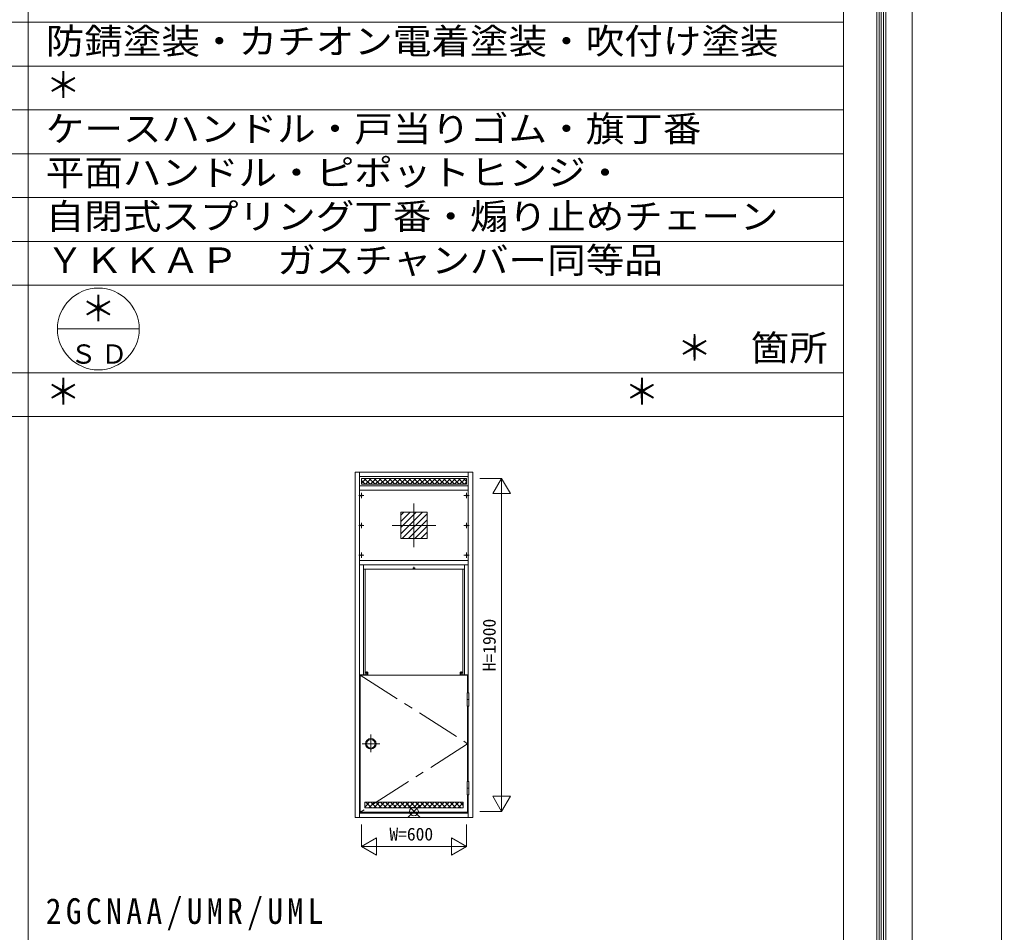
# Model space of a CAD drawing. Units: millimetres, scale not verified. Extents: x -14850 to 14850, y -10500 to 10500.
# Drawn here: x 9251 to 14850, y -30 to 5178 of the extents above; entities that cross this region are included whole.
import ezdxf
from ezdxf.enums import TextEntityAlignment as Align

# ---------------------------------------------------------------- set-up
doc = ezdxf.new("R2010")
doc.units = ezdxf.units.MM
doc.header["$LTSCALE"] = 50
doc.linetypes.add('CHAIN1', pattern=[8, 5, -1, 1, -1])
doc.linetypes.add('CHAIN2', pattern=[12, 9, -1, 1, -1])
doc.layers.add('0-0_0', color=7, linetype='Continuous')
for name, color, linetype, lineweight in [('0-1_USER1', 7, 'Continuous', 9), ('0-2_YKK_ZWAK', 7, 'Continuous', 9), ('0-3_YKK_11', 2, 'Continuous', 9), ('0-4_YKK_12', 4, 'Continuous', 9), ('0-5_YSS_K', 3, 'Continuous', 9)]:
    doc.layers.add(name, color=color, linetype=linetype, lineweight=lineweight)
doc.styles.add('ＭＳ ゴシック', font='')
doc.styles.get('ＭＳ ゴシック').set_extended_font_data('MS Gothic')

msp = doc.modelspace()

# ---------------------------------------------------------------- linework, layer by layer
at = {"layer": '0-1_USER1'}
for p, q in [((14850, -10500), (14850, 10500)), ((14340.79, -9999.25), (14340.79, 9987.41)), ((14152.45, -9812.03), (14152.45, 9799.62)), ((14165.42, -9825), (14165.42, 9812.59)), ((14177.82, -9837.41), (14177.82, 9825.57)), ((14190.23, -9849.81), (14190.23, 9837.97)), ((14140.04, -9799.06), (14140.04, 9787.22)), ((9300.04, -8247.06), (9300.04, 9617.94)), ((13950.04, -8247.06), (13950.04, 9617.94)), ((-13949.96, 5162.94), (13950.04, 5162.94)), ((-13949.96, 4912.94), (13950.04, 4912.94)), ((-13949.96, 4662.94), (13950.04, 4662.94)), ((-13949.96, 4412.94), (13950.04, 4412.94)), ((-13949.96, 4162.94), (13950.04, 4162.94)), ((-13949.96, 3912.94), (13950.04, 3912.94)), ((-13949.96, 3662.94), (13950.04, 3662.94)), ((9466.7, 3412.94), (9933.37, 3412.94)), ((-13949.96, 3162.94), (13950.04, 3162.94)), ((-13949.96, 2912.94), (13950.04, 2912.94))]:
    msp.add_line(p, q, dxfattribs=at)
msp.add_circle((9700.04, 3412.94), 233.33, dxfattribs=at)
at = {"layer": '0-2_YKK_ZWAK'}
for p, q in [((11464.68, 695.79), (11535.39, 625.08)), ((11464.68, 625.08), (11535.39, 695.79))]:
    msp.add_line(p, q, dxfattribs=at)
msp.add_circle((11500.04, 660.44), 25, dxfattribs=at)
at = {"layer": '0-3_YKK_11'}
for p, q in [((11875.04, 2560.44), (12000.04, 2560.44)), ((12000.04, 2560.44), (12000.04, 660.44)), ((11950.04, 747.04), (12050.04, 747.04)), ((12000.04, 660.44), (11950.04, 747.04)), ((12050.04, 747.04), (12000.04, 660.44)), ((11875.04, 660.44), (12000.04, 660.44)), ((11200.04, 585.44), (11200.04, 460.44)), ((11800.04, 585.44), (11800.04, 460.44)), ((11200.04, 460.44), (11800.04, 460.44))]:
    msp.add_line(p, q, dxfattribs=at)
for points in [[(12000.04, 2560.44), (11950.04, 2473.83), (12050.04, 2473.83)], [(11286.64, 510.44), (11286.64, 410.44), (11200.04, 460.44)], [(11713.44, 510.44), (11713.44, 410.44), (11800.04, 460.44)]]:
    msp.add_lwpolyline(points, close=True, dxfattribs=at)
at = {"layer": '0-4_YKK_12'}
for p, q in [((11165.04, 2595.44), (11835.04, 2595.44)), ((11165.04, 2595.44), (11165.04, 625.44)), ((11190.04, 2595.44), (11190.04, 625.44)), ((11810.04, 2595.44), (11810.04, 1337.44)), ((11835.04, 625.44), (11835.04, 2595.44)), ((11190.04, 2570.44), (11810.04, 2570.44)), ((11200.04, 2560.44), (11800.04, 2560.44)), ((11200.04, 2560.44), (11200.04, 2527.44)), ((11200.04, 2532.69), (11227.79, 2560.44)), ((11200.04, 2548.72), (11221.32, 2527.44)), ((11800.04, 2527.44), (11200.04, 2527.44)), ((11216.61, 2560.44), (11249.61, 2527.44)), ((11223.07, 2527.44), (11256.07, 2560.44)), ((11244.89, 2560.44), (11277.89, 2527.44)), ((11251.35, 2527.44), (11284.35, 2560.44)), ((11273.18, 2560.44), (11306.18, 2527.44)), ((11279.64, 2527.44), (11312.64, 2560.44)), ((11301.46, 2560.44), (11334.46, 2527.44)), ((11307.92, 2527.44), (11340.92, 2560.44)), ((11329.74, 2560.44), (11362.74, 2527.44)), ((11336.21, 2527.44), (11369.21, 2560.44)), ((11358.03, 2560.44), (11391.03, 2527.44)), ((11364.49, 2527.44), (11397.49, 2560.44)), ((11386.31, 2560.44), (11419.31, 2527.44)), ((11392.77, 2527.44), (11425.78, 2560.44)), ((11414.6, 2560.44), (11447.6, 2527.44)), ((11421.06, 2527.44), (11454.06, 2560.44)), ((11442.88, 2560.44), (11475.88, 2527.44)), ((11449.34, 2527.44), (11482.34, 2560.44)), ((11471.17, 2560.44), (11504.17, 2527.44)), ((11477.63, 2527.44), (11510.63, 2560.44)), ((11499.45, 2560.44), (11532.45, 2527.44)), ((11505.91, 2527.44), (11538.91, 2560.44)), ((11527.74, 2560.44), (11560.73, 2527.44)), ((11534.2, 2527.44), (11567.2, 2560.44)), ((11556.02, 2560.44), (11589.02, 2527.44)), ((11562.48, 2527.44), (11595.48, 2560.44)), ((11584.3, 2560.44), (11617.3, 2527.44)), ((11590.77, 2527.44), (11623.77, 2560.44)), ((11612.59, 2560.44), (11645.59, 2527.44)), ((11619.05, 2527.44), (11652.05, 2560.44)), ((11640.87, 2560.44), (11673.87, 2527.44)), ((11647.33, 2527.44), (11680.33, 2560.44)), ((11669.16, 2560.44), (11702.16, 2527.44)), ((11675.62, 2527.44), (11708.62, 2560.44)), ((11697.44, 2560.44), (11730.44, 2527.44)), ((11703.9, 2527.44), (11736.9, 2560.44)), ((11725.72, 2560.44), (11758.73, 2527.44)), ((11732.19, 2527.44), (11765.19, 2560.44)), ((11754.01, 2560.44), (11787.01, 2527.44)), ((11760.47, 2527.44), (11793.47, 2560.44)), ((11782.29, 2560.44), (11800.04, 2542.69)), ((11788.76, 2527.44), (11800.04, 2538.72)), ((11800.04, 2560.44), (11800.04, 2527.44)), ((11810.04, 2517.44), (11190.04, 2517.44)), ((11190.04, 2492.44), (11810.04, 2492.44)), ((11575.04, 2367.44), (11425.04, 2367.44)), ((11425.04, 2314.92), (11477.55, 2367.44)), ((11425.04, 2279.57), (11512.91, 2367.44)), ((11425.04, 2350.28), (11442.19, 2367.44)), ((11425.04, 2367.44), (11425.04, 2217.44)), ((11425.04, 2244.21), (11548.26, 2367.44)), ((11433.62, 2217.44), (11575.04, 2358.86)), ((11575.04, 2217.44), (11575.04, 2367.44)), ((11468.97, 2217.44), (11575.04, 2323.5)), ((11504.33, 2217.44), (11575.04, 2288.15)), ((11539.68, 2217.44), (11575.04, 2252.79)), ((11425.04, 2217.44), (11575.04, 2217.44)), ((11190.04, 2092.44), (11810.04, 2092.44)), ((11190.04, 2067.44), (11810.04, 2067.44)), ((11212.04, 1440.44), (11212.04, 2067.44)), ((11212.04, 2042.44), (11788.04, 2042.44)), ((11222.04, 1440.44), (11222.04, 2042.44)), ((11778.04, 1440.44), (11778.04, 2042.44)), ((11788.04, 1440.44), (11788.04, 2067.44)), ((11237.04, 1440.44), (11190.04, 1440.44)), ((11194.04, 1437.44), (11806.04, 1437.44)), ((11194.04, 1437.44), (11194.04, 655.44)), ((11237.04, 1455.44), (11222.04, 1455.44)), ((11237.04, 1440.44), (11237.04, 1455.44)), ((11763.04, 1455.44), (11778.04, 1455.44)), ((11763.04, 1440.44), (11763.04, 1455.44)), ((11763.04, 1440.44), (11810.04, 1440.44)), ((11806.04, 1437.44), (11806.04, 1337.44)), ((11806.04, 1261.44), (11806.04, 831.44)), ((11810.04, 1261.44), (11810.04, 831.44)), ((11806.04, 755.44), (11806.04, 655.44)), ((11810.04, 755.44), (11810.04, 625.44)), ((11219.04, 713.44), (11781.04, 713.44)), ((11219.04, 685.12), (11247.35, 713.44)), ((11219.04, 713.44), (11219.04, 680.44)), ((11219.04, 680.44), (11781.04, 680.44)), ((11225.32, 713.44), (11258.32, 680.44)), ((11242.64, 680.44), (11275.64, 713.44)), ((11253.61, 713.44), (11286.61, 680.44)), ((11270.92, 680.44), (11303.92, 713.44)), ((11281.89, 713.44), (11314.89, 680.44)), ((11299.21, 680.44), (11332.21, 713.44)), ((11310.18, 713.44), (11343.18, 680.44)), ((11327.49, 680.44), (11360.49, 713.44)), ((11338.46, 713.44), (11371.46, 680.44)), ((11355.77, 680.44), (11388.78, 713.44)), ((11366.74, 713.44), (11399.74, 680.44)), ((11384.06, 680.44), (11417.06, 713.44)), ((11395.03, 713.44), (11428.03, 680.44)), ((11412.34, 680.44), (11445.34, 713.44)), ((11423.31, 713.44), (11456.31, 680.44)), ((11440.63, 680.44), (11473.63, 713.44)), ((11451.6, 713.44), (11484.6, 680.44)), ((11468.91, 680.44), (11501.91, 713.44)), ((11479.88, 713.44), (11512.88, 680.44)), ((11497.2, 680.44), (11530.2, 713.44)), ((11508.17, 713.44), (11541.17, 680.44)), ((11525.48, 680.44), (11558.48, 713.44)), ((11536.45, 713.44), (11569.45, 680.44)), ((11553.77, 680.44), (11586.77, 713.44)), ((11564.73, 713.44), (11597.73, 680.44)), ((11582.05, 680.44), (11615.05, 713.44)), ((11593.02, 713.44), (11626.02, 680.44)), ((11610.33, 680.44), (11643.33, 713.44)), ((11621.3, 713.44), (11654.3, 680.44)), ((11638.62, 680.44), (11671.62, 713.44)), ((11649.59, 713.44), (11682.59, 680.44)), ((11666.9, 680.44), (11699.9, 713.44)), ((11677.87, 713.44), (11710.87, 680.44)), ((11695.19, 680.44), (11728.19, 713.44)), ((11706.16, 713.44), (11739.16, 680.44)), ((11723.47, 680.44), (11756.47, 713.44)), ((11734.44, 713.44), (11767.44, 680.44)), ((11751.76, 680.44), (11781.04, 709.72)), ((11762.73, 713.44), (11781.04, 695.12)), ((11781.04, 713.44), (11781.04, 680.44)), ((11165.04, 625.44), (11835.04, 625.44)), ((11190.04, 650.44), (11810.04, 650.44)), ((11194.04, 655.44), (11806.04, 655.44)), ((11199.04, 650.44), (11810.04, 650.44))]:
    msp.add_line(p, q, dxfattribs=at)
at = {"layer": '0-4_YKK_12', "linetype": 'CHAIN2'}
for p, q in [((11200.04, 2477.44), (11200.04, 2447.44)), ((11800.04, 2477.44), (11800.04, 2447.44)), ((11185.04, 2462.44), (11215.04, 2462.44)), ((11815.04, 2462.44), (11785.04, 2462.44)), ((11200.04, 2307.44), (11200.04, 2277.44)), ((11800.04, 2307.44), (11800.04, 2277.44)), ((11185.04, 2292.44), (11215.04, 2292.44)), ((11815.04, 2292.44), (11785.04, 2292.44)), ((11200.04, 2137.44), (11200.04, 2107.44)), ((11800.04, 2137.44), (11800.04, 2107.44)), ((11185.04, 2122.44), (11215.04, 2122.44)), ((11815.04, 2122.44), (11785.04, 2122.44))]:
    msp.add_line(p, q, dxfattribs=at)
at = {"layer": '0-4_YKK_12', "linetype": 'CHAIN1'}
for p, q in [((11500.04, 2167.44), (11500.04, 2417.44)), ((11375.04, 2292.44), (11625.04, 2292.44)), ((11506.81, 2048.44), (11493.22, 2048.44)), ((11500.04, 2041.11), (11500.04, 2056.39)), ((11231.04, 1443.11), (11231.04, 1458.39)), ((11769.04, 1443.11), (11769.04, 1458.39)), ((11194.04, 1437.44), (11806.04, 1046.44)), ((11224.27, 1450.44), (11237.85, 1450.44)), ((11775.81, 1450.44), (11762.22, 1450.44)), ((11806.04, 1046.44), (11194.04, 655.44))]:
    msp.add_line(p, q, dxfattribs=at)
at = {"layer": '0-4_YKK_12'}
for centre, radius in [((11200.04, 2462.44), 3.5), ((11800.04, 2462.44), 3.5), ((11200.04, 2292.44), 3.5), ((11800.04, 2292.44), 3.5), ((11200.04, 2122.44), 3.5), ((11800.04, 2122.44), 3.5), ((11500.04, 2048.44), 2.5), ((11231.04, 1450.44), 2.5), ((11769.04, 1450.44), 2.5)]:
    msp.add_circle(centre, radius, dxfattribs=at)
at = {"layer": '0-5_YSS_K'}
for p, q in [((11803.04, 1337.44), (11813.04, 1337.44)), ((11803.04, 1299.44), (11813.04, 1299.44)), ((11813.04, 1337.44), (11813.04, 1261.44)), ((11803.04, 831.44), (11803.04, 755.44)), ((11803.04, 831.44), (11813.04, 831.44)), ((11803.04, 793.44), (11813.04, 793.44)), ((11813.04, 831.44), (11813.04, 755.44)), ((11803.04, 755.44), (11813.04, 755.44))]:
    msp.add_line(p, q, dxfattribs=at)
at = {"layer": '0-5_YSS_K', "linetype": 'CHAIN1'}
for p, q in [((11254.1, 1100.1), (11254.1, 999.01)), ((11204.49, 1046.44), (11305.58, 1046.44))]:
    msp.add_line(p, q, dxfattribs=at)
at = {"layer": '0-5_YSS_K'}
msp.add_lwpolyline([(11803.04, 1337.44), (11803.04, 1261.44), (11813.04, 1261.44)], dxfattribs=at)
for radius in [30, 25]:
    msp.add_circle((11254.1, 1046.44), radius, dxfattribs=at)

# ---------------------------------------------------------------- texts
at = {"layer": '0-0_0', "style": 'ＭＳ ゴシック', "width": 1.1}
for s, p in [('防錆塗装・カチオン電着塗装・吹付け塗装', (9400.04, 4937.94)), ('ケースハンドル・戸当りゴム・旗丁番', (9400.04, 4437.94)), ('平面ハンドル・ピポットヒンジ・', (9400.04, 4187.94)), ('自閉式スプリング丁番・煽り止めチェーン', (9400.04, 3937.94)), ('ＹＫＫＡＰ\u3000ガスチャンバー同等品', (9400.04, 3687.94))]:
    msp.add_text(s, height=146.6, dxfattribs=at).set_placement(p, align=Align.BOTTOM_LEFT)
at = {"layer": '0-0_0', "style": 'ＭＳ ゴシック'}
for p in [(9400.04, 4687.94), (9600.04, 3412.94), (13000.04, 3187.94), (9400.04, 2937.94), (12700.04, 2937.94)]:
    msp.add_text('＊', height=146.6, dxfattribs=at).set_placement(p, align=Align.BOTTOM_LEFT)
at = {"layer": '0-0_0', "insert": (9400.04, -17.06), "char_height": 146.6, "attachment_point": 7, "style": 'ＭＳ ゴシック'}
msp.add_mtext('\\T1.28;\\W0.9;2GCNAA/UMR/UML', dxfattribs=at)
at = {"layer": '0-1_USER1', "style": 'ＭＳ ゴシック', "width": 1.1}
msp.add_text('箇所', height=146.6, dxfattribs=at).set_placement((13420.04, 3187.94), align=Align.BOTTOM_LEFT)
at = {"layer": '0-1_USER1', "insert": (9540.04, 3212.94), "char_height": 110, "attachment_point": 7, "style": 'ＭＳ ゴシック'}
msp.add_mtext('\\T1.17;ＳＤ', dxfattribs=at)
at = {"layer": '0-3_YKK_11', "color": 4, "style": 'ＭＳ ゴシック'}
msp.add_text('H=1900', height=73.31, rotation=90, dxfattribs=at).set_placement((11988.04, 1460.44), align=Align.BOTTOM_LEFT)
msp.add_text('W=600', height=73.31, dxfattribs=at).set_placement((11360.04, 472.44), align=Align.BOTTOM_LEFT)

doc.saveas('drawing.dxf')
